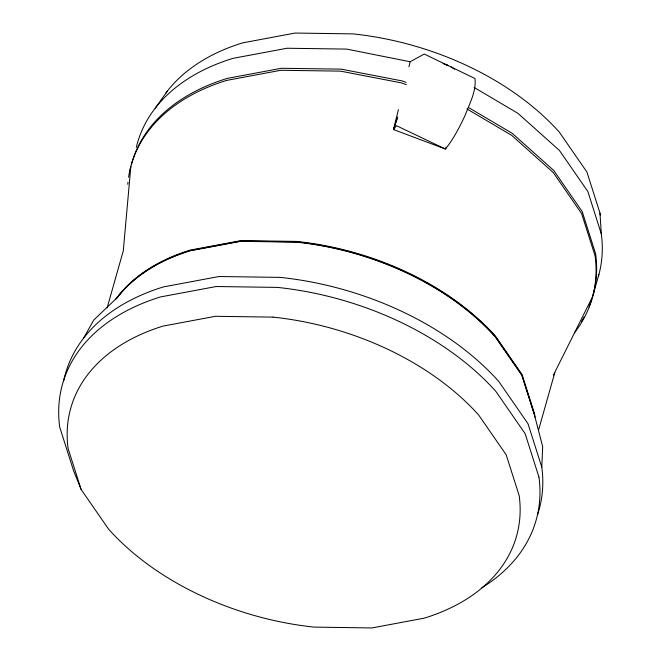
<?xml version="1.0" encoding="UTF-8"?>
<svg xmlns="http://www.w3.org/2000/svg" width="661" height="661" viewBox="0 0 661 661"><rect width="100%" height="100%" fill="white"/><g stroke="black" fill="none" stroke-linecap="round" stroke-linejoin="round"><path stroke-width="0.99" d="M537.567 514.671A240.026 155.88 15.8 0 0 541.805 467.145L542.673 446.613L534.394 414.811L521.818 375.241L495.238 336.821A227.202 147.56 15.8 0 0 296.442 242.141L240.678 241.331L190.071 250.8A218.419 141.851 15.8 0 0 117.534 297.31L93.738 320.073L83.699 338.019M130.853 166.407L123.285 250.792L107.148 307.836M408.936 66.744L410.159 61.754L424.23 54.037L474.995 78.527C476.424 91.425 469.5 103.62 465.113 115.369C459.61 127.152 453.578 138.827 445.44 149.031L393.502 129.548L398.401 109.61M538.442 430.468L554.86 372.44M593.206 294.566L598.874 274.538M446.068 147.106L445.44 149.031L396.484 125.714L393.502 129.548L396.988 118.889M393.502 129.548L397.773 116.964M553.422 375.068L592.636 296.574M155.269 108.14L167.316 91.144M226.649 80.411L280.801 70.281L340.465 71.132L401.582 82.914L406.375 84.707M296.649 241.414L240.885 240.612L190.277 250.089A218.419 141.851 15.8 0 0 115.849 299.103M273.084 317.123L215.412 316.297L163.069 326.088A225.905 146.717 15.8 0 0 68.1 448.53L81.121 489.454L108.611 529.188A234.986 152.617 15.8 0 0 314.215 627.115L371.895 627.95L424.238 618.159A225.905 146.717 15.8 0 0 519.207 495.717L506.186 454.793L478.696 415.058A234.986 152.617 15.8 0 0 273.092 317.131M446.886 64.985L448.018 65.472L443.027 63.58M410.159 61.754L346.703 49.096L287.039 48.245L232.887 58.375A233.713 151.782 15.8 0 0 136.34 147.279M405.978 82.352L402.152 80.915L341.035 69.132L281.371 68.273L227.219 78.411A233.713 151.782 15.8 0 0 131.407 164.399M474.111 87.45L517.927 113.328L559.413 150.419L587.86 191.533L601.312 233.87A233.713 151.782 15.8 0 1 598.354 276.463M468.442 107.479L512.258 133.357L553.744 170.447L582.192 211.561L595.644 253.898A233.713 151.782 15.8 0 1 592.396 297.45M466.997 108.966L511.697 135.365L553.183 172.455L581.622 213.569L595.082 255.898A233.713 151.782 15.8 0 1 574.459 332.814M450.703 66.645L454.454 69.207M81.121 489.454L73.503 470.5L59.688 427.023A240.026 155.88 15.8 0 1 160.573 296.921L216.188 286.527L277.471 287.403A249.676 162.152 15.8 0 1 495.915 391.461L525.14 433.682L538.963 477.159M600.254 215.164A226.698 147.229 15.8 0 0 599.998 213.106L586.927 172.034L559.338 132.159A235.812 153.154 15.8 0 0 353.015 33.885L295.137 33.05L242.612 42.882A226.698 147.229 15.8 0 0 165.457 93.614M534.468 414.554L521.893 374.994L495.312 336.565A227.202 147.56 15.8 0 0 296.516 241.885L240.753 241.083L190.145 250.552A218.419 141.851 15.8 0 0 116.336 298.722M541.797 467.145L527.974 423.668L498.766 381.438A249.676 162.152 15.8 0 0 280.305 277.397L219.022 276.513L163.416 286.915A240.026 155.88 15.8 0 0 63.621 381.091M599.981 213.106L601.312 233.87M534.989 417.24A218.419 141.851 15.8 0 0 534.617 414.092L522.025 374.531L495.444 336.102A227.202 147.56 15.8 0 0 296.649 241.422M127.747 184.32A233.713 151.782 15.8 0 1 127.937 182.279M128.573 177.231A233.713 151.782 15.8 0 1 226.64 80.402M130.027 170.249A233.713 151.782 15.8 0 1 130.671 167.307M591.802 299.359A233.713 151.782 15.8 0 1 589.009 306.927M584.126 317.032A233.713 151.782 15.8 0 1 581.523 321.469M538.971 477.159A240.026 155.88 15.8 0 1 481.811 587.803"/></g></svg>
